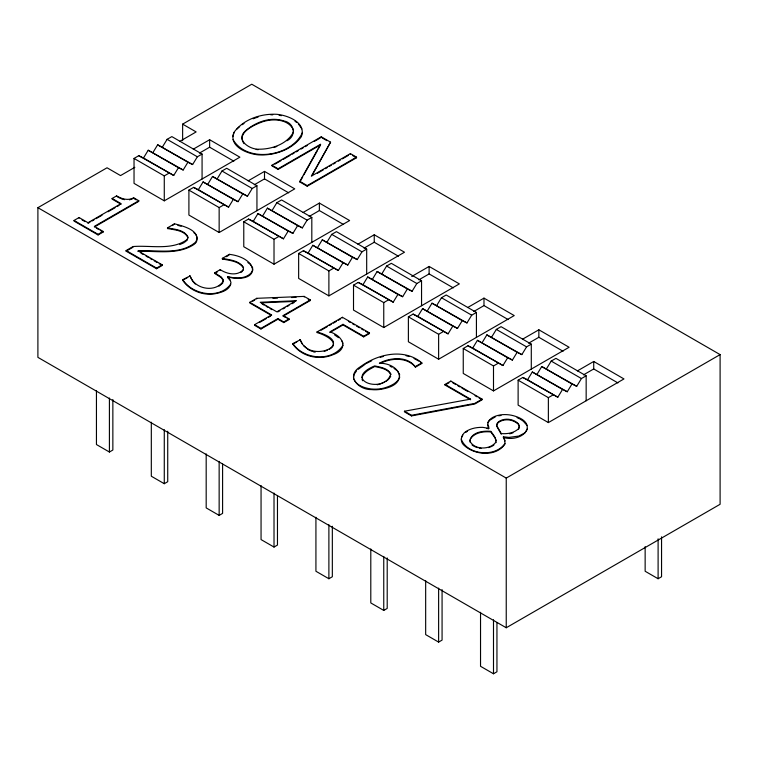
<?xml version="1.0" encoding="UTF-8"?>
<svg xmlns="http://www.w3.org/2000/svg" width="758" height="758" viewBox="0 0 758 758"><rect width="100%" height="100%" fill="white"/><g stroke="black" fill="none" stroke-linecap="round" stroke-linejoin="round"><path stroke-width="1.14" d="M495.959 442.653C496.736 438.171 493.174 434.713 490.862 431.33C483.528 430.629 471.684 431.899 469.96 440.597M243.223 270.303L243.498 267.375C239.016 260.458 229.674 259.861 222.34 258.364L222.34 258.99C229.674 260.487 239.016 261.074 243.498 267.991M353.427 377.219L354.289 374.101L356.611 370.776M232.763 136.667L233.9 133.105M302.489 132.489C291.934 156.423 247.222 163.794 232.99 139.557M361.907 377.797C363.613 371.998 369.762 369.241 374.689 366.521C380.279 367.772 388.096 368.824 390.777 374.66M518.576 429.265L519.401 426.868L518.415 424.376C513.64 419.695 505.861 418.388 499.901 421.533A9.987 5.77 0 0 0 496.803 426.375L501.265 434.201M253.001 269.725C249.259 278.982 236.164 279.067 227.969 276.528L227.514 277.419L229.807 279.929M343.052 345.146C332.61 362.21 303.522 359.737 292.882 343.554L300.329 339.783C308.885 364.731 358.866 343.838 317.015 331.947L317.015 332.572C323.467 334.155 341.403 342.464 329.465 349.201M293.479 131.987C287.358 143.944 272.056 149.25 259.227 149.203C250.206 149.876 235.321 140.334 245.08 131.172C255.408 122.152 270.464 116.287 283.994 120.986C294.426 122.862 296.785 136.089 286.941 140.751M223.269 281.133C215.727 293.138 194.399 289.3 190.163 275.912L182.716 279.683L182.716 280.308C189.519 290.276 202.102 295.535 213.993 293.933C220.455 292.768 230.423 290.409 230.953 282.45L229.807 279.304L227.514 276.793M527.502 428.99L525.019 432.761L518.87 436.049L508.902 437.394L503.511 436.798L504.866 441.004M399.788 377.029C397.381 383.377 390.256 386.144 384.249 388.011A22.181 12.801 0 0 1 371.155 388.958C364.522 388.077 356.677 385.604 353.73 379.019M390.711 376.48L388.143 379.853M230.707 284.193C219.318 299.524 192.523 294.947 182.716 279.683M461.575 437.413L462.787 435.177M271.961 165.244L321.259 136.791L330.564 142.163L311.358 176.14L350.395 153.609L356.516 157.143L356.516 157.768L307.217 186.231L299.874 181.986L299.874 181.361L320.596 144.238L278.082 168.788L271.961 165.244L271.961 165.869L278.082 169.404L320.596 144.863M299.874 181.986L302.745 176.832M303.901 174.766L317.138 151.05M318.294 148.994L320.018 145.896M311.936 175.733L330.564 142.163M504.932 443.506C495.571 457.586 467.203 455.217 461.234 439.109M470.33 439.024C474.641 432.458 483.595 431.217 490.862 431.946L495.002 437.897L496.026 440.606M193.29 149.165L209.634 139.728L239.879 157.181L164.278 200.832L134.033 183.379L134.033 158.431L138.752 155.703L143.48 157.996L148.208 150.245L183.171 170L187.899 162.25L192.627 164.543L197.355 156.792L202.073 154.064L202.073 179.011M152.936 152.538L157.655 144.787L192.627 164.543M162.383 147.08L167.111 139.33L171.839 136.601L202.073 154.064M138.752 155.703L173.724 175.458L178.452 167.708L183.171 170M248.16 180.84L264.504 171.403L294.748 188.865L219.147 232.517L188.903 215.054L188.903 190.106L193.622 187.378L198.35 189.671L203.078 181.929L238.04 201.675L242.768 193.934L247.496 196.218L252.224 188.477L256.943 185.748L256.943 210.686M207.806 184.213L212.524 176.472L247.496 196.218M217.252 178.765L221.98 171.014L226.708 168.285L256.943 185.748M193.622 187.378L228.594 207.133L233.322 199.382L238.04 201.675M303.029 212.524L319.374 203.078L349.618 220.54L274.017 264.191L243.773 246.729L243.773 221.791L248.491 219.062L253.219 221.355L257.947 213.604L292.92 233.36L297.638 225.609L302.366 227.902L307.094 220.152L311.813 217.423L311.813 242.371M262.675 215.897L267.394 208.147L302.366 227.902M272.122 210.44L276.85 202.689L281.578 199.96L311.813 217.423M248.491 219.062L283.464 238.817L288.192 231.067L292.92 233.36M357.899 244.199L374.244 234.762L404.488 252.224L328.887 295.876L298.643 278.413L298.643 253.466L303.361 250.737L308.089 253.03L312.817 245.279L347.789 265.035L352.508 257.284L357.236 259.577L361.964 251.827L366.683 249.107L366.683 274.045M317.545 247.572L322.264 239.831L357.236 259.577M326.992 242.115L331.72 234.374L336.448 231.645L366.683 249.107M303.361 250.737L338.333 270.492L343.061 262.742L347.789 265.035M411.746 276.471L429.113 266.437L459.357 283.899L383.756 327.551L353.512 310.088L353.512 285.15L358.231 282.421L362.959 284.714L367.687 276.964L402.659 296.71L407.378 288.969L412.106 291.261L416.834 283.511L421.552 280.782L421.552 305.73M372.415 279.257L377.133 271.506L412.106 291.261M381.861 273.799L386.589 266.049L391.317 263.32L421.552 280.782M358.231 282.421L393.203 302.167L397.931 294.426L402.659 296.71M467.639 307.559L483.983 298.121L514.227 315.574L438.626 359.226L408.382 341.773L408.382 316.825L413.101 314.096L417.829 316.389L422.557 308.639L457.529 328.394L462.247 320.643L466.975 322.936L471.703 315.186L476.422 312.457L476.422 337.405M427.285 310.932L432.003 303.181L466.975 322.936M436.731 305.474L441.459 297.723L446.187 294.995L476.422 312.457M413.101 314.096L448.073 333.852L452.801 326.101L457.529 328.394M522.508 339.233L538.853 329.796L569.097 347.259L493.496 390.91L463.252 373.448L463.252 348.5L467.97 345.771L472.698 348.064L477.426 340.323L512.399 360.069L517.117 352.328L521.845 354.611L526.573 346.87L531.292 344.141L531.292 369.08M482.154 342.607L486.873 334.865L521.845 354.611M491.601 337.158L496.329 329.408L501.057 326.679L531.292 344.141M467.97 345.771L502.942 365.527L507.67 357.776L512.399 360.069M577.378 370.918L593.722 361.471L623.967 378.934L548.366 422.585L518.121 405.123L518.121 380.184L522.84 377.456L527.568 379.749L532.296 371.998L567.268 391.753L571.987 384.003L576.715 386.296L581.443 378.545L586.161 375.816L586.161 400.764M537.024 374.291L541.743 366.54L576.715 386.296M546.471 368.833L551.199 361.083L555.927 358.354L586.161 375.816M522.84 377.456L557.812 397.211L562.54 389.46L567.268 391.753M487.981 422.793L489.497 420.396L495.448 416.767M495.959 442.028C490.322 449.873 475.086 450.271 470.121 441.544M243.223 269.677C237.434 276.443 226.756 274.026 220.227 269.649L214.732 272.823L214.732 273.439L221.289 277.665L223.203 280.365M236.468 129.476L239.651 126.586M358.174 369.373L365.261 364.191M184.933 242.01L187.15 240.163L187.965 237.652C184.393 230.252 174.558 230.006 167.499 228.48L167.499 227.855L174.52 223.799C182.356 225.931 201.23 230.224 195.905 241.906C180.271 255.673 156.934 249.571 138.003 250.851L162.24 264.836L162.24 265.461L156.574 268.73L126.15 251.163L126.15 250.538L133.067 246.549C150.747 245.09 171.848 250.68 187.15 239.537L187.965 237.027C184.393 229.627 174.558 229.38 167.499 227.855M492.321 446.13L493.941 444.965M240.75 272.567L242.295 271.459M465.696 432.467L467.496 431.226M219.034 286.173L222.662 283.179L223.203 279.74L221.289 277.04L214.732 272.823M385.547 381.577L387.272 380.431M242.228 124.691L244.019 123.507M182.631 140.675L182.631 124.132L251.76 84.223L720.1 354.611L720.1 504.278L506.24 627.757L37.9 357.359L37.9 207.692L107.03 167.783L120.531 175.581L134.829 167.319M179.788 141.367L196.132 131.93L182.631 124.132M94.371 227.002L138.799 201.353L138.799 200.728L94.371 226.377L103.107 231.427L103.107 232.052L98.076 234.952L74.038 221.08L74.038 220.455L79.078 217.546L88.013 222.71L121.053 203.637L112.118 198.473L112.118 199.098L121.053 204.262M112.118 198.473L116.618 195.877C121.697 198.918 128.13 200.984 133.664 197.772L138.799 200.728M199.42 153.107L209.634 147.204L233.834 161.179M134.033 158.431L164.278 175.894L168.996 173.165M90.013 222.179L88.013 223.335L88.013 222.71M92.021 221.023L94.02 219.867M96.02 218.711L102.027 215.244M108.034 211.776L115.045 207.73M117.045 206.574L119.053 205.418M74.038 220.455L98.076 234.336L103.107 231.427M274.983 164.126L281.019 160.649M283.028 159.483L290.068 155.418M292.086 154.253L294.095 153.097M296.103 151.932L298.121 150.766M301.134 149.032L303.153 147.867M305.161 146.701L307.17 145.545M314.219 141.481L320.255 137.994M126.15 251.163L133.067 247.165M172.511 225.581L174.52 223.799M254.29 184.781L264.504 178.888L288.703 192.854M188.903 190.106L219.147 207.569L223.866 204.84M317.365 173.298L323.372 169.83M325.371 168.674L327.371 167.518M329.37 166.362L331.379 165.206M333.378 164.05L335.377 162.904M338.381 161.17L340.38 160.014M342.389 158.858L348.386 155.39M126.15 250.538L156.574 268.105L162.24 264.836M299.874 181.361L307.217 185.606L356.516 157.143M182.716 280.308L187.709 277.428M222.34 258.364L229.333 254.337C259.264 257.928 261.529 284.032 227.969 277.153L227.514 277.419M226.339 256.687L228.329 255.531M309.16 216.466L319.374 210.563L343.573 224.529M214.732 273.439L217.48 271.857M243.773 221.791L274.017 239.253L278.736 236.524M249.77 302.338L271.554 314.921L271.554 315.536L249.77 302.963L249.77 302.338L256.725 298.32L304.166 296.397L310.259 299.912L310.259 300.538L283.208 316.152L283.208 315.527L310.259 299.912M252.755 301.239L254.735 300.092M364.029 248.141L374.244 242.247L398.443 256.213M298.643 253.466L328.887 270.928L333.605 268.199M283.208 315.527L289.073 318.91L289.073 319.535L283.776 322.595L277.911 319.213L260.96 329L254.603 325.324L254.603 324.699L271.554 314.921M259.587 322.444L266.57 318.417M268.559 317.27L270.559 316.114M277.864 311.898L279.892 310.723M282.933 308.97L284.97 307.795M286.998 306.63L289.025 305.455M292.067 303.702L294.095 302.527M254.603 324.699L260.96 328.375L277.911 318.587L283.776 321.97L289.073 318.91M329.901 332.516L343.004 324.945L363.669 336.874L369.459 333.529L369.459 332.904L363.669 336.249L343.004 324.32L329.901 331.89C343.961 336.334 348.945 349.495 332.43 354.924C318.796 360.571 301.419 356.563 292.882 344.179L296.871 341.867M317.015 331.947L342.408 317.289L369.459 332.904M96.446 390.541L96.446 444.539L109.408 452.024L112.857 450.034L112.857 399.551M321.079 330.232L327.172 326.707M329.209 325.542L331.237 324.367M333.274 323.192L336.315 321.43M338.352 320.255L340.38 319.09M418.899 279.825L429.113 273.922L453.312 287.888M353.512 285.15L383.756 302.603L388.475 299.874M151.316 422.225L151.316 476.223L164.278 483.708L167.726 481.709L167.726 431.236M473.769 311.5L483.983 305.597L508.182 319.573M408.382 316.825L438.626 334.287L443.345 331.559M415.469 366.502L421.799 362.855C404.204 347.837 377.674 354.033 360.533 366.645C345.222 375.674 358.212 389.811 371.155 389.584A22.181 12.801 0 0 0 384.249 388.636C408.894 383.387 400.518 363.404 379.388 363.177C390.342 357.35 407.842 355.786 415.469 367.128C406.942 356.895 391.223 357.861 380.26 363.423M415.469 367.128L421.799 363.48L421.799 362.855M445.05 384.42L450.839 381.075L482.126 399.144L482.126 399.769L474.745 404.023L411.509 415.915L404.459 411.84L404.459 411.224L470.538 399.144L470.538 399.769L445.05 385.045L445.05 384.42L470.538 399.144M206.185 453.9L206.185 507.898L219.147 515.383L222.596 513.384L222.596 464.086M445.05 385.045L448.916 382.818M528.639 343.175L538.853 337.282L563.052 351.248M463.252 348.5L493.496 365.962L498.214 363.234M482.126 399.144L474.745 403.408L411.509 415.289L404.459 411.224M261.055 485.584L261.055 539.582L274.017 547.058L277.466 545.068L277.466 495.76M503.312 436.911L504.866 440.379L504.932 444.122C495.931 457.368 473.646 455.255 463.223 444.51C458.997 439.811 462.304 432.903 467.496 430.601C472.13 428.099 477.407 427.266 482.628 427.351C485.423 427.54 491.184 429.928 487.792 424.85M486.579 428.459L488.55 428.696L488.749 427.967M583.508 374.859L593.722 368.957L617.922 382.923M518.121 380.184L548.366 397.647L553.084 394.918M503.312 437.527C523.825 442.966 539.819 422.945 513.545 415.744A20.03 11.559 0 0 0 502.184 414.673C496.841 415.261 490.644 417.071 487.981 422.168L487.792 425.475L488.749 428.583M315.925 517.259L315.925 571.257L328.887 578.742L332.336 576.743L332.336 526.27M37.9 207.692L506.24 478.09L720.1 354.611M370.795 548.934L370.795 602.932L383.756 610.417L387.205 608.428L387.205 557.945M425.664 580.619L425.664 634.617L438.626 642.102L442.075 640.103L442.075 589.629M480.534 612.293L480.534 666.291L493.496 673.777L496.945 671.778L496.945 622.479M645.143 546.603L645.143 571.257L658.105 578.742L661.554 576.743L661.554 536.835M366.209 363.575L371.733 360.713M379.966 384.088L384.619 381.994M179.76 244.578L184.185 242.617M324.216 351.485L327.371 350.12M488.739 447.618L491.43 446.509M273.96 147.554L276.822 146.427M253.077 118.798L258.27 116.912M129.476 199.856L132.622 198.757M509.717 433.832L512.995 432.827M380.222 357.331L383.491 356.421M377.247 384.77L379.066 384.315M498.669 415.81L501.01 415.469M261.387 302.84L294.966 301.409M272.927 298.292L277.551 298.102M291.442 297.534L296.065 297.344M138.003 251.466C156.508 250.585 177.552 255.294 193.991 244.474C198.264 241.726 198.103 235.425 193.906 232.706M270.739 114.78L272.747 114.828M479.16 448.12L481.084 448.366M256.109 149.421L258.184 149.686M279.096 115.301L281.426 115.68M313.395 351.835L315.186 352.148M121.375 198.833L124.483 199.695M177.827 225.344L181.134 226.263M406.023 355.691L409.093 356.554M309.728 350.376L312.476 351.466M474.688 446.557L477.322 447.637M414.02 358.487L418.842 361.092M117.566 196.966L120.427 198.359M390.038 366.237L392.076 367.242M517.041 417.592L519.533 418.823M322.188 137.947L326.84 140.637M352.432 155.409L356.516 157.768M167.111 139.33L197.355 156.792M221.98 171.014L252.224 188.477M276.85 202.689L307.094 220.152M331.72 234.374L361.964 251.827M386.589 266.049L416.834 283.511M441.459 297.723L471.703 315.186M496.329 329.408L526.573 346.87M551.199 361.083L581.443 378.545M157.655 144.787L187.899 162.25M212.524 176.472L242.768 193.934M267.394 208.147L297.638 225.609M322.264 239.831L352.508 257.284M377.133 271.506L407.378 288.969M432.003 303.181L462.247 320.643M486.873 334.865L517.117 352.328M541.743 366.54L571.987 384.003M148.208 150.245L178.452 167.708M203.078 181.929L233.322 199.382M257.947 213.604L288.192 231.067M312.817 245.279L343.061 262.742M367.687 276.964L397.931 294.426M422.557 308.639L452.801 326.101M477.426 340.323L507.67 357.776M532.296 371.998L562.54 389.46M143.48 157.996L173.724 175.458M198.35 189.671L228.594 207.133M253.219 221.355L283.464 238.817M308.089 253.03L338.333 270.492M362.959 284.714L393.203 302.167M417.829 316.389L448.073 333.852M472.698 348.064L502.942 365.527M527.568 379.749L557.812 397.211M348.424 321.383L350.423 322.538M352.432 323.694L354.431 324.85M356.44 326.016L359.444 327.75M361.443 328.906L363.452 330.062M365.451 331.218L369.459 333.529M136.232 199.875L133.664 198.388L133.664 197.772M308.231 299.363L310.259 300.538M452.858 382.866L455.89 384.619M457.908 385.784L459.926 386.95M461.944 388.115L467.999 391.611M475.067 395.685L477.085 396.851M479.103 398.016L481.122 399.182M262.192 304.015L264.144 305.142M266.096 306.27L268.057 307.397M270.009 308.534L271.961 309.662M283.208 316.152L285.16 317.28M287.111 318.407L289.073 319.535M302.442 344.132L299.865 339.518M141.035 253.219L143.054 254.385M146.086 256.138L148.104 257.303M150.122 258.469L152.14 259.634M154.158 260.799L157.19 262.543M159.208 263.708L161.227 264.883M82.053 219.896L85.029 221.611M96.313 228.13L98.256 229.248M100.198 230.366L103.107 232.052M520.367 419.24L523.333 421.211L526.962 425.342M295.023 121.28L296.757 122.483M472.044 444.955L473.816 446.187M334.629 334.941L338.475 337.642M308.809 350.006L303.674 345.667M393.989 368.388L397.562 370.994L399.75 374.945M247.838 262.514L250.424 264.4L252.84 268.228M420.472 362.305L421.799 363.48M195.318 284.079L192.845 281.455L189.699 275.647M298.368 123.895L301.807 128.851M244.048 143.66C236.174 132.792 254.138 124.89 262.277 121.896C272.615 118.343 288.381 118.798 293.554 130.082M362.021 379.398L362.646 380.743M342.029 341.015L342.976 343.317M469.96 439.972L470.121 442.16M658.105 538.834L658.105 578.742M593.722 361.471L593.722 368.957M548.366 397.647L548.366 422.585M538.853 329.796L538.853 337.282M506.24 478.09L506.24 627.757M503.511 436.798L503.511 437.413M493.496 365.962L493.496 390.91M493.496 619.779L493.496 673.777M488.55 428.081L488.55 428.696M483.983 298.121L483.983 305.597M450.839 381.075L450.839 381.7M438.626 334.287L438.626 359.226M438.626 588.104L438.626 642.102M429.113 266.437L429.113 273.922M411.509 415.289L411.509 415.915M383.756 302.603L383.756 327.551M383.756 556.419L383.756 610.417M374.244 234.762L374.244 242.247M363.669 336.249L363.669 336.874M350.395 153.609L350.395 154.234M343.004 324.32L343.004 324.945M342.408 317.289L342.408 317.915M328.887 270.928L328.887 295.876M328.887 524.744L328.887 578.742M321.259 136.791L321.259 137.416M319.374 203.078L319.374 210.563M307.217 185.606L307.217 186.231M304.166 296.397L304.166 297.022M300.329 339.783L300.329 340.408M292.882 343.554L292.882 344.179M283.776 321.97L283.776 322.595M278.082 168.788L278.082 169.404M277.911 318.587L277.911 319.213M274.017 239.253L274.017 264.191M274.017 493.06L274.017 547.058M264.504 171.403L264.504 178.888M260.96 328.375L260.96 329M256.725 298.32L256.725 298.946M229.333 254.337L229.333 254.963M227.969 276.528L227.969 277.153M222.738 258.601L222.738 259.217M220.227 269.649L220.227 270.265M219.147 207.569L219.147 232.517M219.147 461.385L219.147 515.383M209.634 139.728L209.634 147.204M167.869 228.063L167.869 228.689M164.278 175.894L164.278 200.832M164.278 429.71L164.278 483.708M156.574 268.105L156.574 268.73M116.618 195.877L116.618 196.502M109.408 398.026L109.408 452.024M98.076 234.336L98.076 234.952M79.078 217.546L79.078 218.171M390.777 374.035C384.514 394.927 341.147 380.004 374.689 365.896C380.279 367.147 388.096 368.199 390.777 374.035M233.9 132.479C228.49 146.512 247.326 153.836 258.288 154.859C274.15 155.826 291.915 149.961 301.352 136.648C306.62 122.597 287.765 115.263 276.765 114.306C260.96 113.435 243.346 119.271 233.9 132.479M519.401 426.242L518.576 428.64C514.076 433.102 507.329 434.078 501.265 433.585L496.803 425.75A9.987 5.77 0 0 1 499.901 420.908C505.861 417.762 513.64 419.079 518.415 423.75L519.401 426.242M296.122 300.736L276.85 311.86L260.231 302.262L296.122 300.736"/></g></svg>
